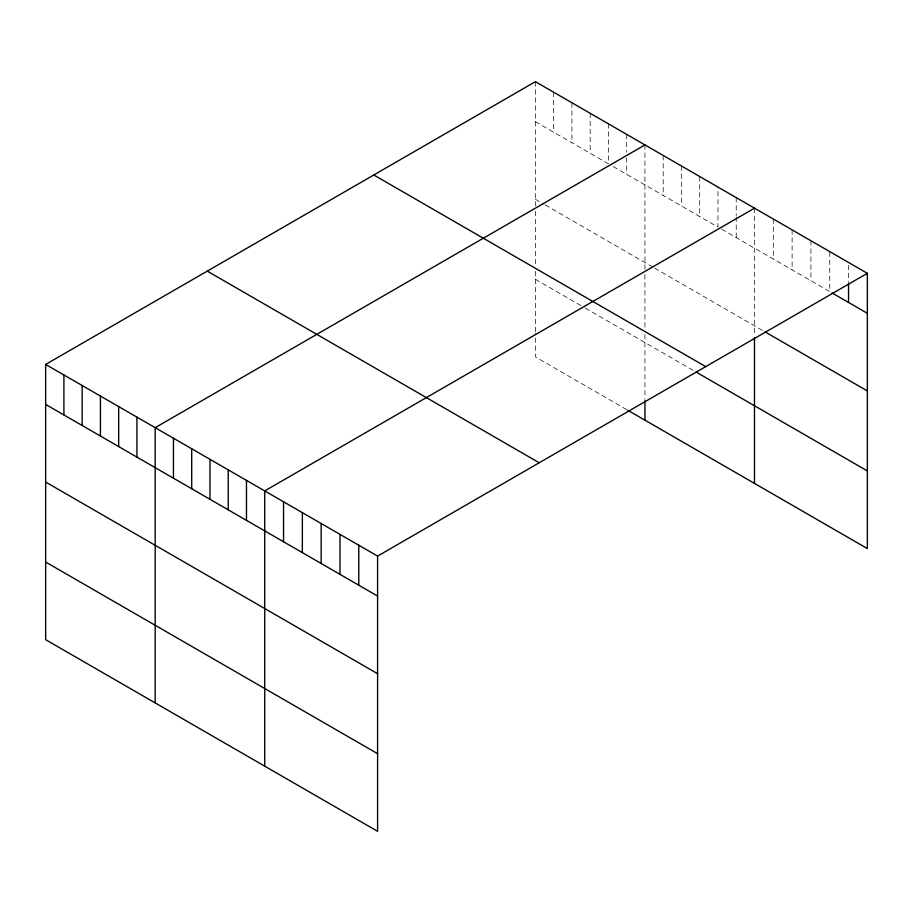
<?xml version="1.0" encoding="UTF-8"?>
<svg xmlns="http://www.w3.org/2000/svg" width="913" height="913" viewBox="0 0 913 913"><rect width="100%" height="100%" fill="white"/><g stroke="black" fill="none" stroke-linecap="round" stroke-linejoin="round"><path stroke-width="0.68" stroke-dasharray="4.57 3.42" d="M535.406 81.679L535.406 205.961M535.406 121.657L608.435 163.815L608.435 123.837M613.296 166.634L717.972 227.063L717.972 187.085M721.624 229.174L829.734 291.578L829.734 251.6M535.406 199.296L543.92 204.215M545.141 204.911L653.468 267.452M654.678 268.16L763.896 331.214M535.406 279.287L584.092 307.396M585.301 308.092L693.629 370.632M626.695 409.617L535.406 356.915L535.406 333.348M848.542 265.215L848.542 281.763M810.915 240.747L810.915 280.725M792.107 229.882L792.107 269.86M773.3 219.029L773.3 259.007M754.492 208.164L754.492 335.117M736.232 197.619L736.232 215.548M736.232 216.929L736.232 237.597M699.723 176.54L699.723 216.518M681.463 166.006L681.463 205.984M663.203 155.461L663.203 195.439M644.943 144.916L644.943 269.198M644.943 274.539L644.943 329.194M644.943 334.523L644.943 399.369M626.695 134.382L626.695 152.3M626.695 157.812L626.695 174.36M590.175 113.303L590.175 153.281M571.915 102.758L571.915 142.736M553.666 92.213L553.666 132.191M535.406 211.291L535.406 265.945M535.406 271.287L535.406 331.967"/><path stroke-width="1.37" d="M867.35 273.318L377.594 556.085L377.594 831.321L45.65 639.682L45.65 364.435L535.406 81.679L867.35 273.318L867.35 548.565L627.904 410.325M644.943 144.916L155.187 427.672L155.187 702.919M754.492 208.164L264.736 490.92L264.736 766.167M832.085 292.936L867.35 313.307M765.071 331.887L867.35 390.935M373.782 174.988L705.726 366.638M696.071 372.036L867.35 470.925M207.274 271.127L539.218 462.765M45.65 364.435L377.594 556.085M45.65 404.413L377.594 596.063M45.65 482.053L377.594 673.703M45.65 562.043L377.594 753.682M848.542 283.144L848.542 302.443M754.492 337.776L754.492 483.411M644.943 400.75L644.943 420.163M358.786 545.221L358.786 585.199M339.978 534.356L339.978 574.345M321.159 523.503L321.159 563.481M302.351 512.638L302.351 552.616M283.544 501.785L283.544 541.763M246.476 480.375L246.476 520.364M228.216 469.841L228.216 509.819M209.967 459.296L209.967 499.274M191.707 448.762L191.707 488.74M173.447 438.217L173.447 478.195M136.939 417.138L136.939 457.116M118.679 406.593L118.679 446.571M100.419 396.059L100.419 436.037M82.159 385.514L82.159 425.492M63.91 374.969L63.91 414.959"/></g></svg>
